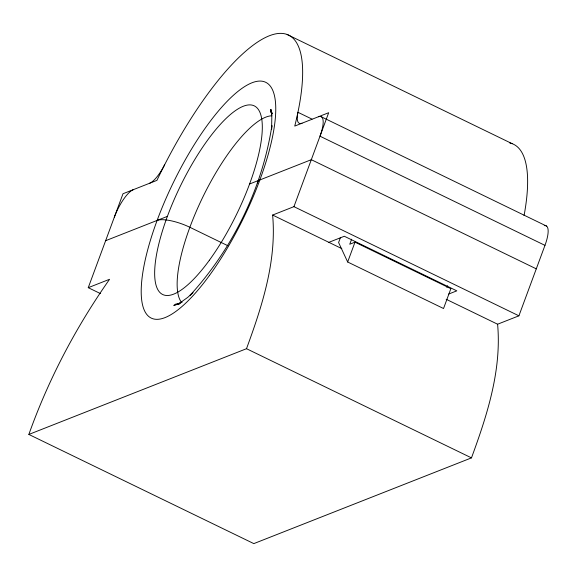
<?xml version="1.0" encoding="UTF-8"?>
<svg xmlns="http://www.w3.org/2000/svg" width="577" height="577" viewBox="0 0 577 577"><rect width="100%" height="100%" fill="white"/><g stroke="black" fill="none" stroke-linecap="round" stroke-linejoin="round"><path stroke-width="0.87" d="M293.938 206.653L328.688 112.71L294.753 126.075A183.493 55.039 -64.1 0 0 269.286 35.796A183.493 55.039 -64.1 0 0 156.93 180.37L123.002 193.735L88.252 287.678L109.565 279.282C75.948 327.181 48.482 379.277 28.85 434.445L246.502 348.703C262.146 306.048 276.78 261.107 272.625 215.048L293.938 206.653L518.911 315.821L544.969 245.369A26.21 7.862 -64.1 0 0 544.277 225.657M28.85 434.445L253.822 543.613L471.474 457.878C487.125 415.224 501.752 370.283 497.598 324.216L446.172 299.268M340.488 237.457L338.605 242.528L347.664 261.994L443.533 308.522L450.868 288.688L354.999 242.167L349.763 244.23L351.624 239.203M347.664 261.994L354.999 242.167M446.872 287.404L447.492 285.73M105.627 240.71L167.38 216.382M249.56 184.005L311.313 159.685L536.285 268.853M328.868 242.34L344.318 236.253L456.804 290.844L448.668 294.046M497.598 324.216L518.911 315.821M179.281 304.115L175.119 304.331L178.625 304.057L173.778 305.399L182.08 302.132L177.925 304.389L187.749 297.371L193.006 292.575L190.15 295.208C232.863 248.449 262.261 188.232 271.911 125.57L271.601 129.5L271.839 115.277L271.017 109.5L271.825 114.239L270.44 109.587L272.041 113.409L270.462 110.611L271.421 111.96M287.137 34.497L512.109 143.666M321.584 116.915L546.556 226.09M311.998 119.107L297.934 112.284A26.21 7.862 -64.1 0 0 302.031 123.211M544.969 245.369L319.997 136.194A26.21 7.862 -64.1 0 0 318.41 116.756M272.625 215.048L341.815 248.622M227.98 245.788L189.876 227.295A26.21 7.753 20.3 0 0 157.103 220.428M246.502 348.703L471.474 457.878M88.252 287.678L100.391 293.57M272.142 113.236L270.952 112.147L272.149 113.409M257.63 183.039A26.21 7.753 20.3 0 1 259.83 179.959M114.318 217.219A26.21 7.862 -64.1 0 1 133.273 189.689M164.611 164.806A26.21 7.862 -64.1 0 1 149.659 183.234M509.751 142.973A183.493 55.039 -64.1 0 1 524.06 215.61M181.228 301.995A104.855 31.454 -64.1 0 1 202.823 197.067A104.855 31.454 -64.1 0 1 271.81 115.789M209.357 260.263A104.855 31.454 -64.1 0 0 254.623 106.053A104.855 31.454 -64.1 0 0 161.43 234.262A104.855 31.454 -64.1 0 0 209.357 260.263M209.501 275.373A131.051 39.308 -64.1 0 0 266.192 82.554A131.051 39.308 -64.1 0 0 149.71 242.657A131.051 39.308 -64.1 0 0 209.501 275.373"/></g></svg>
